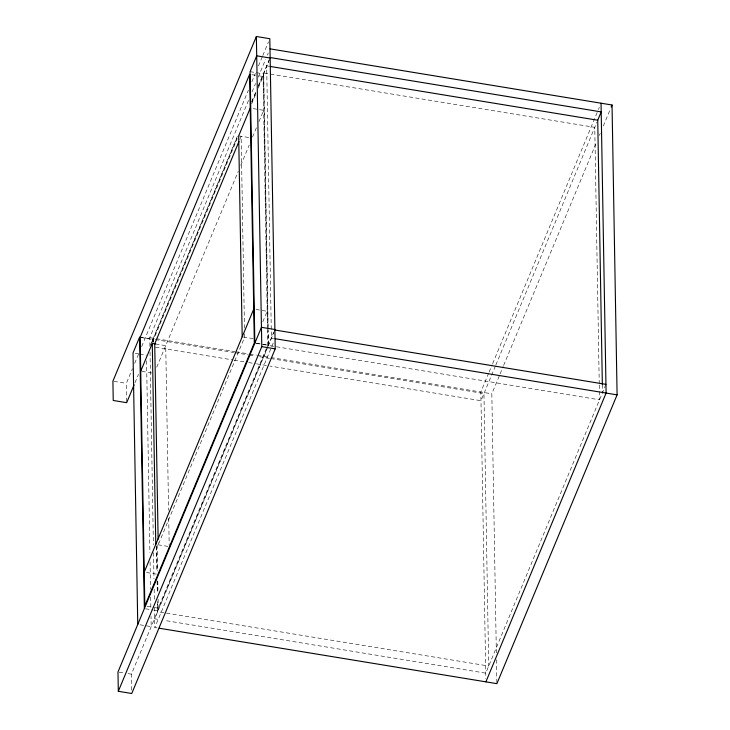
<?xml version="1.0" encoding="UTF-8"?>
<svg xmlns="http://www.w3.org/2000/svg" width="730" height="730" viewBox="0 0 730 730"><rect width="100%" height="100%" fill="white"/><g stroke="black" fill="none" stroke-linecap="round" stroke-linejoin="round"><path stroke-width="0.55" stroke-dasharray="3.65 2.74" d="M126.655 401.546L126.345 383.359L132.468 368.65M134.649 363.394L138.59 353.94M141.647 346.577L248.373 90.192M251.868 81.787L255.372 73.383M258.429 66.028L262.371 56.566M262.809 55.517L268.494 41.856M149.924 346.339L149.769 337.643L249.003 99.262M252.06 91.907L255.555 83.503M258.183 77.207L265.611 59.349M267.363 55.151L268.229 53.053M150.343 345.327L237.35 136.309M251.777 101.653L255.71 92.199M258.329 85.903L270.137 57.542M134.986 382.721L138.49 374.308M151.822 342.27L237.341 136.839M251.768 102.163L256.148 91.651M258.329 86.405L269.315 60.006M153.619 341.813L153.583 339.56L237.232 138.59M251.686 103.87L256.504 92.299M258.256 88.084L263.074 76.513L258.593 75.774M239.823 139.403L241.128 136.254L244.477 328.135M156.74 367.208L238.263 171.358M240.772 165.318L249.213 145.051M252.553 137.03L256.394 127.786M258.968 121.627L263.667 110.33L251.348 108.305M262.791 321.811L267.171 311.29L255.974 309.456M154.906 607.606L158.264 608.154L267.764 345.107L267.509 330.453M131.692 690.087L131.409 674.173L273.64 332.497M267.892 346.814L154.669 618.803L160.281 619.724M268.33 345.764L274.453 331.055M157.069 627.864L154.824 627.499L273.723 341.85M488.698 373.094L480.833 392.001L485.833 678.444M489.136 372.045L492.202 364.699M492.64 363.649L597.989 110.558M598.427 109.509L599.303 107.401M495.414 366.04L480.988 400.697L270 366.059M495.852 364.991L596.885 122.257M496.345 652.967L491.828 393.808L499.694 374.901M500.132 373.851L503.198 366.496M503.627 365.447L596.739 141.766M599.366 135.461L600.242 133.362M603.299 126.016L610.289 109.208M605.955 384.363L485.742 673.16L164.77 620.464M268.914 66.238L266.669 65.864L271.423 338.328L273.668 338.693M250.107 71.668L263.548 73.876L267.965 327.195M251.877 74.679L257.48 75.591M238.683 135.853L251.02 137.879M243.309 337.005L254.533 338.848M256.568 343.273L262.161 344.195M263.284 344.377L267.764 345.107M255.965 343.346L268.284 345.372L267.983 328.336M149.769 337.643L155.38 338.565M156.503 338.747L235.06 351.65M236.182 351.833L248.529 353.858M249.651 354.041L256.385 355.145M257.507 355.337L269.854 357.362M270.976 357.545L491.828 393.808M139.622 337.087L153.063 339.295L153.118 342.708M155.134 339.578L233.691 352.48M234.814 352.663L248.282 354.871M249.404 355.054L255.016 355.975M259.506 356.714L269.607 358.375M270.73 358.558L483.954 393.561L488.708 666.025L157.643 611.667L157.461 601.411M141.264 337.534L153.583 339.56M155.636 343.985L165.719 345.646L168.584 510.279M155.536 347.261L232.97 359.972M234.093 360.164L244.194 361.815M248.674 362.554L255.409 363.659M256.531 363.841L268.877 365.876M135.269 353.302L138.627 353.858M139.749 354.041L146.465 355.145M141.857 371.351L151.931 373.003M114.026 381.334L126.345 383.359M158.018 544.772L168.119 546.423M146.475 572.502L156.558 574.154M147.068 606.32L153.784 607.415M145.48 608.774L153.318 610.061M154.441 610.243L157.799 610.791L157.634 601.702M140.005 624.798L151.201 626.641L151.019 616.412M119.09 672.157L123.571 672.887M128.051 673.626L131.409 674.173M602.35 384.701L602.487 392.685M599.239 383.852L594.767 127.349L263.703 73L268.175 329.495M599.257 384.993L599.522 399.812L268.457 345.454L268.193 330.635M496.464 659.783L496.865 682.523M263.074 76.513L267.49 329.33M244.577 333.811L244.632 337.224L158.227 544.799L158.182 542.536M168.721 518.227L169.196 545.474M157.16 544.817L157.616 570.933M157.799 581.098L157.954 590.123M158.109 599.138L158.264 608.154M156.667 546.04L157.105 571.033M157.279 581.253L157.479 592.614M152.889 339.213L152.944 342.635M156.503 546.688L156.941 571.773M157.105 580.888L157.324 593.435M150.024 352.043L153.382 544.699M153.519 552.683L153.975 578.899M154.158 589.165L154.358 600.562M154.477 607.406L154.824 627.499M146.566 360.821L149.915 552.802M150.07 561.89L150.544 589.156M150.69 597.104L150.882 608.464"/><path stroke-width="1.09" d="M274.882 329.522L261.44 327.323L117.977 671.974L118.315 691.292L131.747 693.5L275.219 348.849L269.808 38.708L256.367 36.5L112.904 381.151L113.241 400.478L126.673 402.677L134.11 384.82M140.735 371.168L152.278 343.438L155.636 343.985M250.226 108.122L238.683 135.853L242.187 336.822M238.947 141.501L154.724 343.839L158.127 539.123M144.239 572.128L253.73 309.091M118.315 691.292L261.778 346.64L256.367 36.5M597.706 120.304L601.201 111.9L270.137 57.542M611.165 107.109L612.041 105.01L269.981 48.855M485.888 681.847L606.101 393.059L601.045 103.204M612.041 105.01L617.096 394.866L496.884 683.654L159.313 628.238M270.146 58.026L256.704 55.827L250.107 71.668L254.843 343.164M270.036 66.421L597.733 120.222L602.35 384.701M274.882 330.006L605.955 384.363M275.037 338.702L617.096 394.866M261.778 346.64L275.219 348.849M152.278 343.438L155.782 544.398M144.357 608.583L139.622 337.087L133.024 352.937L137.76 624.433M249.642 74.305L140.142 337.351L144.832 605.946L254.323 342.899L249.642 74.305"/></g></svg>
